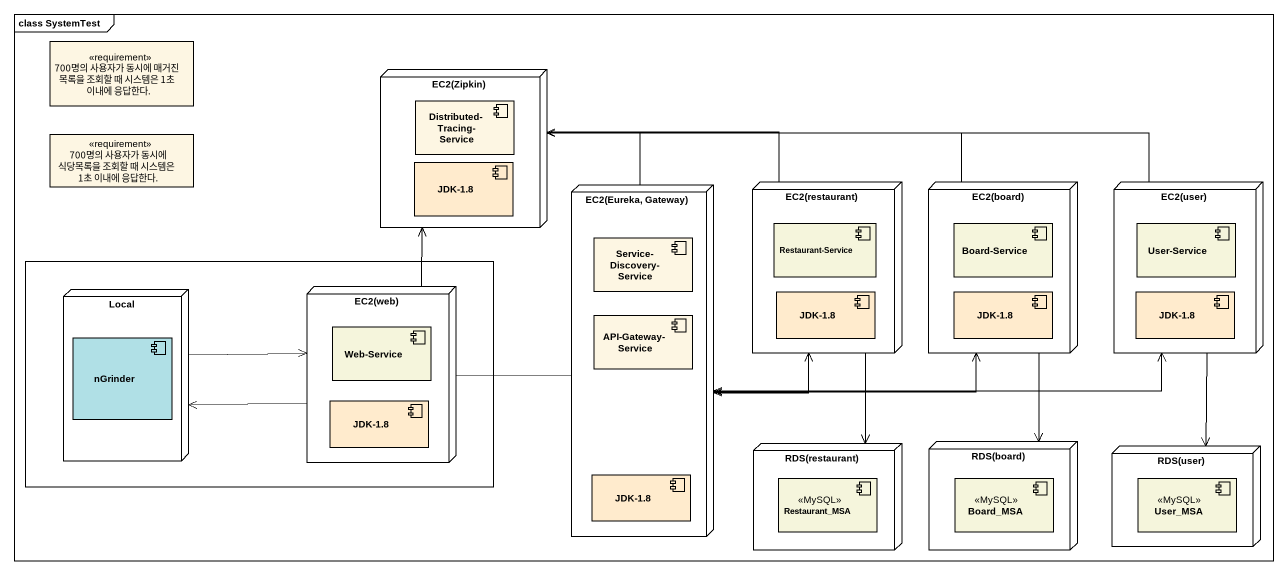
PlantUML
@startuml
mainframe class SystemTest
allowmixing
hide circle
hide empty members
class "700명의 사용자가 동시에 매거진 목록을 조회할 때 시스템은 1초 이내에 응답한다." as r700명의_사용자가_동시에_매거진_목록을_조회할 <<requirement>>
node "EC2(Zipkin)" as EC2_Zipkin {
  component "Distributed-Tracing-Service" as Distributed_Tracing_Service
  component "JDK-1.8" as JDK_1_8 #FFEBCD
}
class "700명의 사용자가 동시에 식당목록을 조회할 때 시스템은 1초 이내에 응답한다." as r700명의_사용자가_동시에_식당목록을_조회할_때 <<requirement>>
node "EC2(Eureka, Gateway)" as EC2_Eureka_Gateway {
  component "Service-Discovery-Service" as Service_Discovery_Service
  component "API-Gateway-Service" as API_Gateway_Service
  component "JDK-1.8" as JDK_1_8_6 #FFEBCD
}
node "EC2(restaurant)" as EC2_restaurant {
  component "Restaurant-Service" as Restaurant_Service #F5F5DC
  component "JDK-1.8" as JDK_1_8_2 #FFEBCD
}
node "EC2(board)" as EC2_board {
  component "Board-Service" as Board_Service #F5F5DC
  component "JDK-1.8" as JDK_1_8_3 #FFEBCD
}
node "EC2(user)" as EC2_user {
  component "User-Service" as User_Service #F5F5DC
  component "JDK-1.8" as JDK_1_8_4 #FFEBCD
}
rectangle " " as rectangle1 {
  node Local {
    component nGrinder #B0E0E6
  }
  node "EC2(web)" as EC2_web {
    component "Web-Service" as Web_Service #F5F5DC
    component "JDK-1.8" as JDK_1_8_5 #FFEBCD
  }
}
node "RDS(restaurant)" as RDS_restaurant {
  component Restaurant_MSA <<MySQL>> #F5F5DC
}
node "RDS(board)" as RDS_board {
  component Board_MSA <<MySQL>> #F5F5DC
}
node "RDS(user)" as RDS_user {
  component User_MSA <<MySQL>> #F5F5DC
}
EC2_Eureka_Gateway -up-> EC2_Zipkin
EC2_Eureka_Gateway <-right-> EC2_restaurant
EC2_Eureka_Gateway <-right-> EC2_board
EC2_Eureka_Gateway <-right-> EC2_user
EC2_restaurant -left-> EC2_Zipkin
EC2_restaurant --> RDS_restaurant
EC2_board -left-> EC2_Zipkin
EC2_board --> RDS_board
EC2_user -left-> EC2_Zipkin
EC2_user --> RDS_user
Local -right-> EC2_web
EC2_web -up-> EC2_Zipkin
EC2_web -right- EC2_Eureka_Gateway
EC2_web -left-> Local
@enduml
